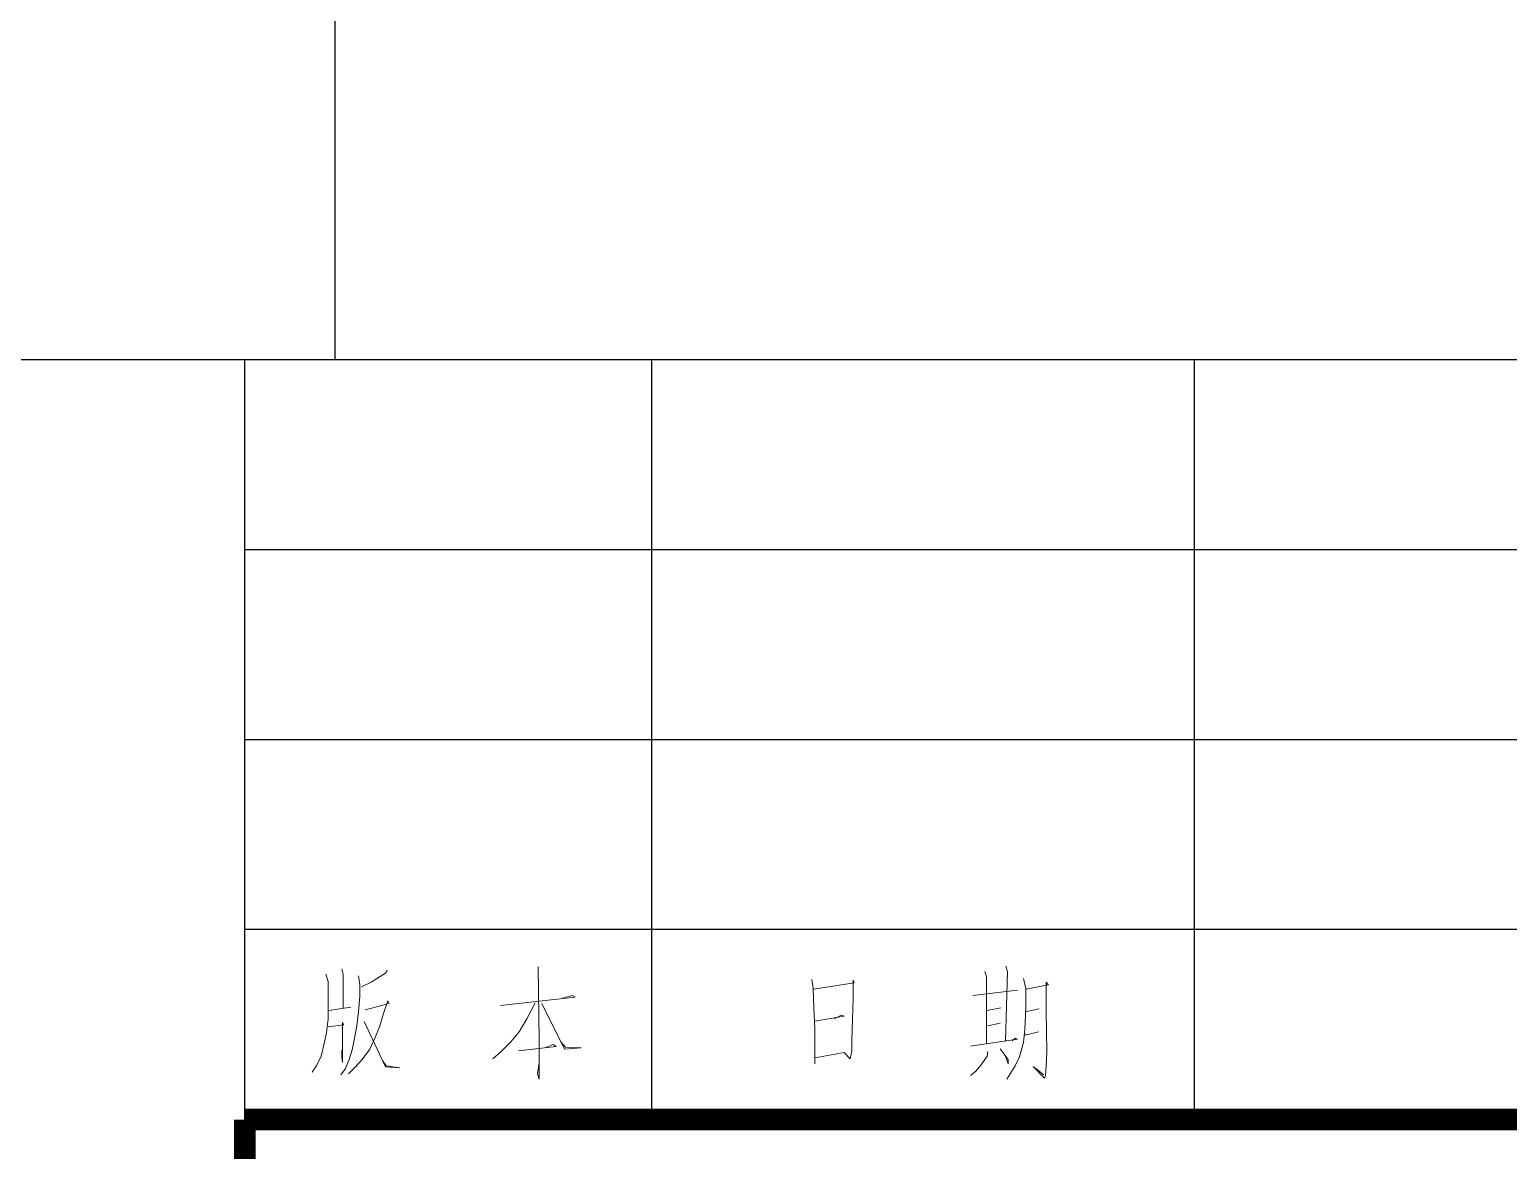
# Model space of a CAD drawing. Extents: x -59142 to 322364, y -122476 to 91021.
# Drawn here: x 104424 to 109874, y -49953 to -45823 of the extents above; entities that cross this region are included whole.
import ezdxf
from ezdxf.enums import TextEntityAlignment as Align

# ---------------------------------------------------------------- set-up
doc = ezdxf.new("R2010")
doc.units = 0
doc.header["$LTSCALE"] = 1000
doc.header["$MEASUREMENT"] = 0
doc.layers.add('Version', color=7, linetype='Continuous')
doc.layers.add('WALL', color=255, linetype='Continuous')
doc.styles.add('TK', font='GEDITXT.SHX', dxfattribs={"width": 0.85, "height": 3.5, "bigfont": 'DXT.SHX'})

# ---------------------------------------------------------------- blocks, each defined once
blk = doc.blocks.new('GEDI_TQ_2012')
at = {"color": 2, "const_width": 0.8}
for points in [[(-180, 40), (0, 40)], [(-180, 0), (-180, 40)]]:
    blk.add_lwpolyline(points, dxfattribs=at)
blk = doc.blocks.new('GEDI_Version_2012')
at = {"layer": 'Version', "color": 2}
for p, q in [((-180, 0), (-180, 28)), ((0, 28), (-180, 28)), ((-165, 0), (-165, 28)), ((-145, 0), (-145, 28)), ((0, 21), (-180, 21)), ((0, 14), (-180, 14)), ((0, 7), (-180, 7)), ((0, 0), (-180, 0))]:
    blk.add_line(p, q, dxfattribs=at)
at = {"layer": 'Version', "color": 7, "lineweight": 0}
for points in [[(-176.429, 5.557), (-176.376, 5.362), (-176.376, 4.113)], [(-174.76, 5.489), (-174.813, 5.392), (-175.344, 5.063), (-175.703, 4.898)], [(-169.19, 5.624), (-169.16, 2.931), (-169.16, 1.487), (-169.22, 1.681), (-169.16, 2.108)], [(-152.729, 5.462), (-152.669, 5.26), (-152.669, 2.806)], [(-151.951, 5.657), (-151.891, 5.462), (-151.973, 2.903)], [(-177.012, 5.362), (-176.93, 5.093), (-176.93, 4.307), (-176.93, 3.716), (-176.99, 3.192), (-177.072, 2.803), (-177.184, 2.34), (-177.349, 2.01), (-177.514, 1.748)], [(-175.815, 5.295), (-175.763, 4.966), (-175.763, 4.539), (-175.815, 3.978), (-175.875, 3.454), (-175.957, 2.998), (-176.04, 2.571), (-176.152, 2.212), (-176.294, 1.883), (-176.459, 1.651)], [(-159.112, 5.163), (-159.052, 4.834), (-159.029, 4.115), (-158.999, 3.36), (-158.999, 3.262), (-158.999, 2.739), (-158.999, 2.05), (-158.999, 2.275), (-157.915, 2.477), (-157.69, 2.245), (-157.63, 2.537), (-157.63, 2.933), (-157.608, 3.689), (-157.578, 4.474), (-157.578, 5.133), (-157.548, 5.036), (-159.029, 4.804)], [(-151.307, 5.2), (-151.225, 4.834), (-151.225, 4.115), (-151.255, 3.33), (-151.307, 2.836), (-151.449, 2.312), (-151.614, 1.983), (-151.921, 1.489)], [(-151.225, 4.804), (-150.387, 4.968), (-150.469, 5.066), (-150.469, 4.048), (-150.469, 3.981), (-150.447, 2.507), (-150.469, 1.953), (-150.499, 1.624), (-150.529, 1.527), (-150.948, 1.953), (-150.552, 1.654)], [(-175.568, 4.045), (-174.678, 4.277), (-174.73, 4.375), (-174.872, 3.948), (-175.037, 3.424), (-175.202, 3.028), (-175.396, 2.601), (-175.68, 2.212), (-175.957, 1.913), (-176.182, 1.681)], [(-170.582, 4.21), (-167.828, 4.509), (-167.941, 4.569), (-168.3, 4.472)], [(-153.178, 4.572), (-151.532, 4.774)], [(-176.907, 4.015), (-176.099, 4.143)], [(-169.302, 4.307), (-169.609, 3.716), (-169.886, 3.23), (-170.193, 2.863), (-170.559, 2.504), (-170.866, 2.242)], [(-169.055, 4.277), (-168.217, 2.601), (-167.604, 2.639), (-168.188, 2.669), (-168.352, 2.863)], [(-158.999, 3.622), (-157.915, 3.816), (-158.027, 3.853), (-158.274, 3.719)], [(-152.647, 4.018), (-152.145, 4.115)], [(-151.195, 3.981), (-150.724, 4.085)], [(-176.93, 3.424), (-176.346, 3.492), (-176.406, 3.589), (-176.406, 2.108), (-176.429, 2.31), (-176.429, 2.571)], [(-175.598, 3.619), (-174.813, 1.95), (-174.289, 1.913), (-174.79, 1.98), (-174.925, 2.175)], [(-152.617, 3.457), (-152.168, 3.554)], [(-169.916, 2.534), (-168.524, 2.699), (-168.636, 2.766), (-168.883, 2.669)], [(-153.26, 2.701), (-151.532, 2.963), (-151.614, 3.001), (-151.726, 2.903)], [(-151.255, 3.128), (-151.195, 3.128), (-150.754, 3.232)], [(-152.617, 2.507), (-152.647, 2.342), (-152.871, 2.013), (-153.066, 1.788), (-153.26, 1.624)], [(-152.168, 2.604), (-151.868, 2.215), (-151.868, 2.05), (-151.973, 2.342)]]:
    blk.add_lwpolyline(points, dxfattribs=at)
blk = doc.blocks.new('A$C1C011119')
for name, p in [('GEDI_Version_2012', (584, 50)), ('GEDI_TQ_2012', (584, 10))]:
    blk.add_blockref(name, p)
at = {"style": 'TK', "width": 0.85}
for tag, height, p in [('PROJECTNAME', 4.75, (529, 44)), ('PHASE', 4, (571, 44)), ('DRAWINGNAME', 4.75, (539, 31))]:
    blk.add_attdef(tag, text='', height=height, dxfattribs=at).set_placement(p, align=Align.MIDDLE_CENTER)
for tag, p, height in [('APPROVE', (416, 32.75), 3.5), ('DESIGN', (461, 32.75), 3.5), ('REVIEW1', (416, 25.75), 3.5), ('DRAW', (461, 25.75), 3.5), ('DRAWINGNUMBER', (511, 18.5), 4), ('REVIEW2', (416, 18.75), 3.5), ('PROPORTION', (461, 18.75), 3.5), ('CHECK', (416, 11.75), 3.5), ('DATE', (461, 11.75), 3.5), ('VERSION', (577, 11.75), 3.5)]:
    blk.add_attdef(tag, p, '', height=height, dxfattribs=at)
blk = doc.blocks.new('safsafasffasfsd')
at = {"xscale": 100, "yscale": 100, "zscale": 100}
blk.add_blockref('A$C1C011119', (-59400, 0), dxfattribs=at)

msp = doc.modelspace()

# ---------------------------------------------------------------- linework, layer by layer
at = {"layer": 'WALL'}
for p, q in [((105549, -13839.5), (105549, -47039.5)), ((105549, -47039.5), (92217.5, -47039.5))]:
    msp.add_line(p, q, dxfattribs=at)

# ---------------------------------------------------------------- block references
msp.add_blockref('safsafasffasfsd', (124217.5, -54839.5))

doc.saveas('drawing.dxf')
